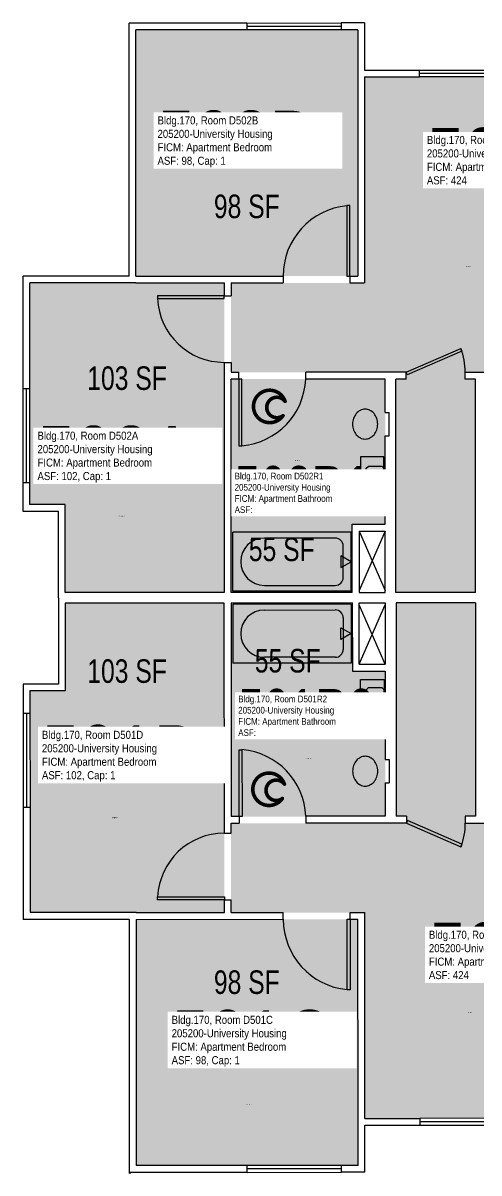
# Model space of a CAD drawing. Header units: inches. Extents: x -54 to 1917, y -52 to 2058.
# Drawn here: x -54 to 178, y 0 to 586 of the extents above; entities that cross this region are included whole.
import ezdxf
from ezdxf.enums import TextEntityAlignment as Align

# ---------------------------------------------------------------- set-up
doc = ezdxf.new("R2010")
doc.units = ezdxf.units.IN
doc.header["$LTSCALE"] = 10
doc.header["$MEASUREMENT"] = 0
doc.layers.get('0').update_dxf_attribs({"linetype": 'CONTINUOUS'})
for name, color, linetype in [('A-DOOR', 2, 'CONTINUOUS'), ('A-FLOR', 3, 'CONTINUOUS'), ('A-GLAZ', 1, 'CONTINUOUS'), ('A-IDEN-ICON', 4, 'CONTINUOUS'), ('A-IDEN-RNUM', 7, 'CONTINUOUS'), ('A-IDEN-SNUM', 4, 'CONTINUOUS'), ('A-IDEN-VNUM', 4, 'CONTINUOUS'), ('A-WALL', 5, 'CONTINUOUS'), ('AREA-TEXT', 3, 'CONTINUOUS'), ('P-SANR-FIXT', 2, 'CONTINUOUS'), ('Rooms-Category-Color', 7, 'CONTINUOUS'), ('Rooms-College-Color', 7, 'CONTINUOUS'), ('Rooms-Department-Color', 7, 'CONTINUOUS'), ('Rooms-Division-Color', 7, 'CONTINUOUS'), ('Rooms-Information', 7, 'CONTINUOUS')]:
    doc.layers.add(name, color=color, linetype=linetype)
doc.styles.add('CP_AREA', font='arial.ttf', dxfattribs={"height": 15})
doc.styles.add('CP_ROOMSNUMBER', font='arial.ttf', dxfattribs={"height": 1})
doc.styles.add('CP_ROOMVNUMBER', font='arial.ttf', dxfattribs={"width": 0.85, "height": 0.075})

# ---------------------------------------------------------------- blocks, each defined once
blk = doc.blocks.new('CPBATH')
at = {"color": 0, "linetype": 'ByBlock', "const_width": 0.0127}
for points in [[(0.0571, 0.0168, 0.861492), (-0.0551, 0, 1)], [(-0.0551, 0, 0.726902), (0.0487, -0.0337, 1)], [(0.0571, 0.0168, 0.729002), (-0.0084, -0.0042, 1)], [(-0.0084, -0.0042, 0.609468), (0.0487, -0.0337, 1)]]:
    blk.add_lwpolyline(points, format="xyb", dxfattribs=at)
at = {"color": 0, "linetype": 'ByBlock', "const_width": 0.00637}
for points in [[(0.0544, 0.0152, 1), (0.0599, 0.0184, 1)], [(0.0459, -0.0353, 1), (0.0515, -0.0321, 1)]]:
    blk.add_lwpolyline(points, format="xyb", close=True, dxfattribs=at)

msp = doc.modelspace()

# ---------------------------------------------------------------- hatches: boundary and pattern name
at = {"layer": 'Rooms-Category-Color', "true_color": 0x728ef3}
for points in [[(3.57, 582.76), (116.57, 582.77), (116.57, 457.27), (3.57, 457.26)], [(360.56, 408.22), (364.56, 408.22), (364.56, 412.22), (364.56, 453.72), (248.06, 453.72), (248.06, 558.72), (120.06, 558.72), (120.06, 453.72), (52.06, 453.72), (52.06, 408.22), (56.06, 408.22), (90.06, 408.22), (141.31, 408.22), (141.31, 404.72), (136.06, 404.72), (136.06, 295.97), (176.56, 295.97), (176.56, 404.72), (171.31, 404.72), (171.31, 408.22), (213.55, 408.22), (213.55, 404.72), (266.56, 404.72), (266.56, 329.77), (322.06, 329.77), (322.06, 408.22)], [(48.57, 453.76), (-50.43, 453.76), (-50.43, 340.76), (-32.43, 340.76), (-32.43, 296.01), (48.57, 296.01)], [(90.06, 404.72), (52.06, 404.72), (52.06, 295.97), (113.81, 295.97), (113.81, 330.72), (130.56, 330.72), (130.56, 404.72)], [(48.58, 132.76), (-50.42, 132.76), (-50.42, 245.76), (-32.42, 245.76), (-32.43, 290.51), (48.57, 290.51)], [(90.06, 181.72), (52.06, 181.72), (52.06, 290.47), (113.81, 290.47), (113.81, 255.72), (130.56, 255.72), (130.56, 181.72)], [(360.56, 178.22), (364.56, 178.22), (364.56, 174.22), (364.56, 132.72), (248.06, 132.72), (248.06, 27.72), (120.06, 27.72), (120.06, 132.72), (52.06, 132.72), (52.06, 178.22), (56.06, 178.22), (90.06, 178.22), (141.31, 178.22), (141.31, 181.72), (136.06, 181.72), (136.06, 290.47), (176.56, 290.47), (176.56, 181.72), (171.31, 181.72), (171.31, 178.22), (213.55, 178.22), (213.55, 181.72), (266.56, 181.72), (266.56, 256.67), (323.06, 256.72), (323.06, 178.22)], [(3.58, 3.76), (116.58, 3.77), (116.58, 129.27), (3.58, 129.26)]]:
    msp.add_hatch(color=171, dxfattribs=at).paths.add_polyline_path(points)
at = {"layer": 'Rooms-College-Color', "true_color": 0xadadad}
for points in [[(3.57, 582.76), (116.57, 582.77), (116.57, 457.27), (3.57, 457.26)], [(360.56, 408.22), (364.56, 408.22), (364.56, 412.22), (364.56, 453.72), (248.06, 453.72), (248.06, 558.72), (120.06, 558.72), (120.06, 453.72), (52.06, 453.72), (52.06, 408.22), (56.06, 408.22), (90.06, 408.22), (141.31, 408.22), (141.31, 404.72), (136.06, 404.72), (136.06, 295.97), (176.56, 295.97), (176.56, 404.72), (171.31, 404.72), (171.31, 408.22), (213.55, 408.22), (213.55, 404.72), (266.56, 404.72), (266.56, 329.77), (322.06, 329.77), (322.06, 408.22)], [(48.57, 453.76), (-50.43, 453.76), (-50.43, 340.76), (-32.43, 340.76), (-32.43, 296.01), (48.57, 296.01)], [(90.06, 404.72), (52.06, 404.72), (52.06, 295.97), (113.81, 295.97), (113.81, 330.72), (130.56, 330.72), (130.56, 404.72)], [(48.58, 132.76), (-50.42, 132.76), (-50.42, 245.76), (-32.42, 245.76), (-32.43, 290.51), (48.57, 290.51)], [(90.06, 181.72), (52.06, 181.72), (52.06, 290.47), (113.81, 290.47), (113.81, 255.72), (130.56, 255.72), (130.56, 181.72)], [(360.56, 178.22), (364.56, 178.22), (364.56, 174.22), (364.56, 132.72), (248.06, 132.72), (248.06, 27.72), (120.06, 27.72), (120.06, 132.72), (52.06, 132.72), (52.06, 178.22), (56.06, 178.22), (90.06, 178.22), (141.31, 178.22), (141.31, 181.72), (136.06, 181.72), (136.06, 290.47), (176.56, 290.47), (176.56, 181.72), (171.31, 181.72), (171.31, 178.22), (213.55, 178.22), (213.55, 181.72), (266.56, 181.72), (266.56, 256.67), (323.06, 256.72), (323.06, 178.22)], [(3.58, 3.76), (116.58, 3.77), (116.58, 129.27), (3.58, 129.26)]]:
    msp.add_hatch(color=253, dxfattribs=at).paths.add_polyline_path(points)
at = {"layer": 'Rooms-Department-Color', "true_color": 0x604aed}
for points in [[(3.57, 582.76), (116.57, 582.77), (116.57, 457.27), (3.57, 457.26)], [(360.56, 408.22), (364.56, 408.22), (364.56, 412.22), (364.56, 453.72), (248.06, 453.72), (248.06, 558.72), (120.06, 558.72), (120.06, 453.72), (52.06, 453.72), (52.06, 408.22), (56.06, 408.22), (90.06, 408.22), (141.31, 408.22), (141.31, 404.72), (136.06, 404.72), (136.06, 295.97), (176.56, 295.97), (176.56, 404.72), (171.31, 404.72), (171.31, 408.22), (213.55, 408.22), (213.55, 404.72), (266.56, 404.72), (266.56, 329.77), (322.06, 329.77), (322.06, 408.22)], [(48.57, 453.76), (-50.43, 453.76), (-50.43, 340.76), (-32.43, 340.76), (-32.43, 296.01), (48.57, 296.01)], [(90.06, 404.72), (52.06, 404.72), (52.06, 295.97), (113.81, 295.97), (113.81, 330.72), (130.56, 330.72), (130.56, 404.72)], [(48.58, 132.76), (-50.42, 132.76), (-50.42, 245.76), (-32.42, 245.76), (-32.43, 290.51), (48.57, 290.51)], [(90.06, 181.72), (52.06, 181.72), (52.06, 290.47), (113.81, 290.47), (113.81, 255.72), (130.56, 255.72), (130.56, 181.72)], [(360.56, 178.22), (364.56, 178.22), (364.56, 174.22), (364.56, 132.72), (248.06, 132.72), (248.06, 27.72), (120.06, 27.72), (120.06, 132.72), (52.06, 132.72), (52.06, 178.22), (56.06, 178.22), (90.06, 178.22), (141.31, 178.22), (141.31, 181.72), (136.06, 181.72), (136.06, 290.47), (176.56, 290.47), (176.56, 181.72), (171.31, 181.72), (171.31, 178.22), (213.55, 178.22), (213.55, 181.72), (266.56, 181.72), (266.56, 256.67), (323.06, 256.72), (323.06, 178.22)], [(3.58, 3.76), (116.58, 3.77), (116.58, 129.27), (3.58, 129.26)]]:
    msp.add_hatch(color=173, dxfattribs=at).paths.add_polyline_path(points)
at = {"layer": 'Rooms-Division-Color', "true_color": 0x604aed}
for points in [[(3.57, 582.76), (116.57, 582.77), (116.57, 457.27), (3.57, 457.26)], [(360.56, 408.22), (364.56, 408.22), (364.56, 412.22), (364.56, 453.72), (248.06, 453.72), (248.06, 558.72), (120.06, 558.72), (120.06, 453.72), (52.06, 453.72), (52.06, 408.22), (56.06, 408.22), (90.06, 408.22), (141.31, 408.22), (141.31, 404.72), (136.06, 404.72), (136.06, 295.97), (176.56, 295.97), (176.56, 404.72), (171.31, 404.72), (171.31, 408.22), (213.55, 408.22), (213.55, 404.72), (266.56, 404.72), (266.56, 329.77), (322.06, 329.77), (322.06, 408.22)], [(48.57, 453.76), (-50.43, 453.76), (-50.43, 340.76), (-32.43, 340.76), (-32.43, 296.01), (48.57, 296.01)], [(90.06, 404.72), (52.06, 404.72), (52.06, 295.97), (113.81, 295.97), (113.81, 330.72), (130.56, 330.72), (130.56, 404.72)], [(48.58, 132.76), (-50.42, 132.76), (-50.42, 245.76), (-32.42, 245.76), (-32.43, 290.51), (48.57, 290.51)], [(90.06, 181.72), (52.06, 181.72), (52.06, 290.47), (113.81, 290.47), (113.81, 255.72), (130.56, 255.72), (130.56, 181.72)], [(360.56, 178.22), (364.56, 178.22), (364.56, 174.22), (364.56, 132.72), (248.06, 132.72), (248.06, 27.72), (120.06, 27.72), (120.06, 132.72), (52.06, 132.72), (52.06, 178.22), (56.06, 178.22), (90.06, 178.22), (141.31, 178.22), (141.31, 181.72), (136.06, 181.72), (136.06, 290.47), (176.56, 290.47), (176.56, 181.72), (171.31, 181.72), (171.31, 178.22), (213.55, 178.22), (213.55, 181.72), (266.56, 181.72), (266.56, 256.67), (323.06, 256.72), (323.06, 178.22)], [(3.58, 3.76), (116.58, 3.77), (116.58, 129.27), (3.58, 129.26)]]:
    msp.add_hatch(color=173, dxfattribs=at).paths.add_polyline_path(points)

# ---------------------------------------------------------------- linework, layer by layer
at = {"layer": 'A-DOOR'}
for p, q in [((111.07, 493.27), (111.07, 457.27)), ((112.57, 493.27), (111.07, 493.27)), ((112.57, 457.27), (112.57, 493.27)), ((111.07, 457.27), (112.57, 457.27)), ((14.57, 447.26), (14.57, 445.76)), ((48.57, 447.26), (14.57, 447.26)), ((14.57, 445.76), (48.57, 445.76)), ((48.57, 445.76), (48.57, 447.26)), ((141.32, 408.27), (169.11, 420.32)), ((169.62, 419), (141.82, 406.94)), ((169.11, 420.32), (169.62, 419)), ((56.07, 404.76), (56.07, 370.76)), ((57.57, 404.76), (56.07, 404.76)), ((57.57, 370.76), (57.57, 404.76)), ((141.82, 406.94), (141.32, 408.27)), ((56.07, 370.76), (57.57, 370.76)), ((56.12, 215.81), (57.62, 215.81)), ((56.14, 181.81), (56.12, 215.81)), ((57.62, 215.81), (57.64, 181.81)), ((57.64, 181.81), (56.14, 181.81)), ((141.89, 179.68), (141.39, 178.36)), ((141.39, 178.36), (169.18, 166.32)), ((169.69, 167.64), (141.89, 179.68)), ((169.18, 166.32), (169.69, 167.64)), ((14.66, 140.79), (48.66, 140.81)), ((14.66, 139.29), (14.66, 140.79)), ((48.66, 140.81), (48.66, 139.31)), ((48.66, 139.31), (14.66, 139.29)), ((111.18, 93.34), (111.16, 129.34)), ((111.16, 129.34), (112.66, 129.34)), ((112.66, 129.34), (112.68, 93.34)), ((112.68, 93.34), (111.18, 93.34))]:
    msp.add_line(p, q, dxfattribs=at)
for centre, radius, start, end in [((114.57, 457.27), 36, 95.58027, 180.00104), ((48.68, 447.42), 34.15, 182.77323, 269.81318), ((137.32, 408.27), 34, 0.00104, 20.76941), ((54.56, 406.18), 35.54, 274.86123, 357.72519), ((54.63, 180.4), 35.54, 2.30723, 85.17119), ((137.39, 178.36), 34, 339.263, 0.03137), ((48.77, 139.16), 34.15, 90.21923, 177.25918), ((114.66, 129.35), 36, 180.03137, 264.45214)]:
    msp.add_arc(centre, radius, start, end, dxfattribs=at)
at = {"layer": 'A-FLOR'}
for p, q in [((130.57, 327.27), (117.32, 297.02)), ((117.32, 327.27), (130.57, 297.02)), ((130.59, 259.35), (117.33, 289.6)), ((117.34, 259.35), (130.58, 289.6))]:
    msp.add_line(p, q, dxfattribs=at)
at = {"layer": 'A-GLAZ'}
for p, q in [((60.07, 586.26), (108.07, 586.27)), ((108.07, 584.52), (60.07, 584.51)), ((108.07, 582.77), (60.07, 582.76)), ((148.07, 562.27), (220.07, 562.27)), ((220.07, 560.52), (148.07, 560.52)), ((220.07, 558.77), (148.07, 558.77)), ((-53.93, 352.01), (-53.93, 400.01)), ((-52.18, 352.01), (-52.18, 400.01)), ((-50.43, 352.01), (-50.43, 400.01)), ((-53.89, 234.5), (-53.87, 186.5)), ((-52.14, 234.5), (-52.12, 186.5)), ((-50.39, 234.5), (-50.37, 186.5)), ((220.22, 27.9), (148.22, 27.86)), ((220.22, 26.15), (148.22, 26.11)), ((148.22, 24.36), (220.22, 24.4)), ((108.23, 3.84), (60.23, 3.82)), ((108.23, 2.09), (60.23, 2.07)), ((60.23, 0.32), (108.23, 0.34))]:
    msp.add_line(p, q, dxfattribs=at)
at = {"layer": 'A-WALL'}
for p, q in [((120.07, 586.27), (108.07, 586.27)), ((120.07, 586.27), (120.07, 562.27)), ((60.07, 586.26), (0.07, 586.26)), ((0.07, 457.26), (0.07, 586.26)), ((60.07, 582.76), (3.57, 582.76)), ((3.57, 457.26), (3.57, 582.76)), ((60.07, 586.26), (60.07, 582.76)), ((108.07, 586.27), (108.07, 582.77)), ((116.57, 582.77), (108.07, 582.77)), ((116.57, 582.77), (116.57, 559.77)), ((116.57, 559.77), (116.57, 457.27)), ((120.07, 562.27), (148.07, 562.27)), ((120.07, 558.77), (148.07, 558.77)), ((120.07, 558.77), (120.07, 453.77)), ((148.07, 558.77), (148.07, 562.27)), ((0.07, 457.26), (-53.93, 457.26)), ((-53.93, 400.01), (-53.93, 457.26)), ((3.57, 453.76), (-50.43, 453.76)), ((-50.43, 400.01), (-50.43, 453.76)), ((3.57, 457.26), (78.57, 457.26)), ((3.57, 453.76), (48.57, 453.76)), ((48.57, 453.76), (48.57, 447.26)), ((52.07, 453.76), (52.07, 447.26)), ((52.07, 453.76), (78.57, 453.76)), ((78.57, 457.26), (78.57, 453.76)), ((112.57, 457.27), (112.57, 453.77)), ((112.57, 457.27), (116.57, 457.27)), ((112.57, 453.77), (120.07, 453.77)), ((48.57, 447.26), (52.07, 447.26)), ((48.57, 413.26), (52.07, 413.26)), ((48.57, 413.26), (48.57, 296.01)), ((52.07, 413.26), (52.07, 408.26)), ((52.07, 408.26), (56.07, 408.26)), ((56.07, 404.76), (52.07, 404.76)), ((52.07, 296.01), (52.07, 404.76)), ((56.07, 404.76), (56.07, 408.26)), ((56.07, 404.76), (56.07, 408.26)), ((90.07, 404.77), (90.07, 408.27)), ((141.32, 408.27), (90.07, 408.27)), ((130.57, 404.77), (90.07, 404.77)), ((130.57, 387.77), (130.57, 404.77)), ((141.32, 404.77), (136.07, 404.77)), ((136.07, 296.02), (136.07, 404.77)), ((141.32, 404.77), (141.32, 408.27)), ((171.32, 404.77), (171.32, 408.27)), ((171.32, 408.27), (213.56, 408.27)), ((176.57, 404.77), (171.32, 404.77)), ((176.57, 296.02), (176.57, 404.77)), ((-53.93, 400.01), (-50.43, 400.01)), ((130.57, 387.77), (132.57, 387.77)), ((132.57, 375.77), (132.57, 387.77)), ((130.57, 375.77), (132.57, 375.77)), ((130.57, 330.77), (130.57, 375.77)), ((-53.93, 352.01), (-50.43, 352.01)), ((-53.93, 337.26), (-53.93, 352.01)), ((-50.43, 340.76), (-50.43, 352.01)), ((-32.43, 340.76), (-50.43, 340.76)), ((-32.43, 296.01), (-32.43, 340.76)), ((-35.93, 337.26), (-53.93, 337.26)), ((-35.93, 293.26), (-35.93, 337.26)), ((113.82, 330.77), (130.57, 330.77)), ((113.82, 296.02), (113.82, 330.77)), ((117.32, 327.27), (130.57, 327.27)), ((117.32, 327.27), (117.32, 296.02)), ((130.57, 296.02), (130.57, 327.27)), ((-35.93, 293.26), (-35.9, 249.26)), ((48.57, 296.01), (-32.43, 296.01)), ((113.82, 296.02), (52.07, 296.01)), ((117.32, 296.02), (130.57, 296.02)), ((176.57, 296.02), (136.07, 296.02)), ((48.58, 290.56), (-32.42, 290.51)), ((-32.42, 290.51), (-32.4, 245.76)), ((48.64, 173.31), (48.58, 290.56)), ((113.83, 290.59), (52.08, 290.56)), ((52.08, 290.56), (52.14, 181.81)), ((113.83, 290.59), (113.85, 255.84)), ((117.33, 290.6), (130.58, 290.6)), ((117.34, 259.35), (117.33, 290.6)), ((130.58, 290.6), (130.59, 259.35)), ((176.58, 290.63), (136.08, 290.61)), ((136.08, 290.61), (136.14, 181.86)), ((176.58, 290.63), (176.64, 181.88)), ((117.34, 259.35), (130.59, 259.35)), ((113.85, 255.84), (130.6, 255.85)), ((130.6, 255.85), (130.62, 210.85)), ((-35.9, 249.26), (-53.9, 249.25)), ((-53.9, 249.25), (-53.89, 234.5)), ((-32.4, 245.76), (-50.4, 245.75)), ((-50.4, 245.75), (-50.39, 234.5)), ((-53.89, 234.5), (-50.39, 234.5)), ((130.62, 210.85), (132.62, 210.86)), ((132.62, 210.86), (132.63, 198.86)), ((130.63, 198.85), (132.63, 198.86)), ((130.63, 198.85), (130.64, 181.85)), ((-53.87, 186.5), (-50.37, 186.5)), ((-53.87, 186.5), (-53.84, 129.25)), ((-50.37, 186.5), (-50.34, 132.75)), ((56.14, 181.81), (52.14, 181.81)), ((56.14, 181.81), (56.14, 178.31)), ((56.14, 181.81), (56.14, 178.31)), ((130.64, 181.85), (90.14, 181.83)), ((90.14, 181.83), (90.14, 178.33)), ((141.39, 181.86), (136.14, 181.86)), ((141.39, 181.86), (141.39, 178.36)), ((176.64, 181.88), (171.39, 181.88)), ((171.39, 181.88), (171.39, 178.38)), ((52.14, 173.31), (52.14, 178.31)), ((52.14, 178.31), (56.14, 178.31)), ((141.39, 178.36), (90.14, 178.33)), ((171.39, 178.38), (213.63, 178.4)), ((48.64, 173.31), (52.14, 173.31)), ((48.66, 139.31), (52.16, 139.31)), ((48.66, 132.81), (48.66, 139.31)), ((52.16, 132.81), (52.16, 139.31)), ((0.16, 129.28), (-53.84, 129.25)), ((3.66, 132.78), (-50.34, 132.75)), ((0.16, 129.28), (0.23, 0.28)), ((3.66, 132.78), (48.66, 132.81)), ((3.66, 129.28), (78.66, 129.33)), ((3.66, 129.28), (3.73, 3.78)), ((52.16, 132.81), (78.66, 132.83)), ((78.66, 129.33), (78.66, 132.83)), ((112.66, 132.84), (120.16, 132.85)), ((112.66, 129.34), (112.66, 132.84)), ((112.66, 129.34), (116.66, 129.35)), ((116.72, 26.85), (116.66, 129.35)), ((120.22, 27.85), (120.16, 132.85)), ((116.73, 3.85), (116.72, 26.85)), ((120.22, 27.85), (148.22, 27.86)), ((120.22, 24.35), (148.22, 24.36)), ((120.23, 0.35), (120.22, 24.35)), ((148.22, 27.86), (148.22, 24.36)), ((0, 0), (1, 0)), ((0, 0), (1, 0)), ((60.23, 0.32), (0.23, 0.28)), ((60.23, 3.82), (3.73, 3.78)), ((60.23, 0.32), (60.23, 3.82)), ((116.73, 3.85), (108.23, 3.84)), ((108.23, 0.34), (108.23, 3.84)), ((120.23, 0.35), (108.23, 0.34))]:
    msp.add_line(p, q, dxfattribs=at)
at = {"layer": 'P-SANR-FIXT'}
for p, q in [((117.95, 365.11), (117.95, 335.11)), ((129.95, 365.11), (117.95, 365.11)), ((129.95, 335.11), (129.95, 365.11)), ((120.95, 359.27), (121.83, 360.14)), ((120.95, 355.82), (120.95, 359.27)), ((122.12, 360.27), (128.78, 360.27)), ((129.07, 360.14), (129.95, 359.27)), ((129.95, 359.27), (129.95, 340.27)), ((121.95, 352.27), (120.96, 355.71)), ((121.95, 347.27), (121.95, 352.27)), ((120.95, 343.77), (121.95, 347.27)), ((120.95, 340.44), (120.95, 343.77)), ((121.95, 339.27), (121.07, 340.14)), ((129.95, 340.27), (128.95, 339.27)), ((117.95, 335.11), (129.95, 335.11)), ((128.95, 339.27), (121.95, 339.27)), ((113.2, 326.64), (52.95, 326.64)), ((52.95, 296.64), (52.95, 326.64)), ((105.17, 323.69), (69.02, 323.69)), ((113.2, 296.64), (113.2, 326.64)), ((109.18, 303.61), (109.18, 319.67)), ((113.2, 311.64), (108, 314.64)), ((108, 314.64), (108, 308.64)), ((108, 308.64), (113.2, 311.64)), ((69.02, 299.59), (105.17, 299.59)), ((113.2, 296.64), (52.95, 296.64)), ((113.2, 289.97), (52.95, 289.94)), ((52.95, 289.94), (52.97, 259.94)), ((113.2, 289.97), (113.22, 259.97)), ((69.02, 287), (105.17, 287.02)), ((109.19, 283), (109.2, 266.93)), ((108.01, 277.97), (113.21, 274.97)), ((108.02, 271.97), (108.01, 277.97)), ((113.21, 274.97), (108.02, 271.97)), ((113.22, 259.97), (52.97, 259.94)), ((105.18, 262.92), (69.03, 262.9)), ((117.97, 251.5), (129.97, 251.51)), ((117.99, 221.5), (117.97, 251.5)), ((121.97, 247.35), (121.1, 246.47)), ((128.97, 247.35), (121.97, 247.35)), ((129.98, 246.35), (128.97, 247.35)), ((129.97, 251.51), (129.99, 221.51)), ((129.99, 227.35), (129.98, 246.35)), ((120.98, 246.18), (120.98, 242.85)), ((120.98, 242.85), (121.98, 239.35)), ((121.98, 239.35), (121.98, 234.35)), ((120.98, 230.79), (120.99, 227.35)), ((121.98, 234.35), (121, 230.91)), ((120.99, 227.35), (121.86, 226.47)), ((122.16, 226.35), (128.81, 226.35)), ((129.11, 226.48), (129.99, 227.35)), ((129.99, 221.51), (117.99, 221.5))]:
    msp.add_line(p, q, dxfattribs=at)
for centre, radius, start, end in [((121.68, 382.21), 7.65, 139.90013, 160.77168), ((120.87, 382.89), 6.59, 116.19262, 139.90013), ((120.35, 383.95), 5.42, 90.00104, 116.19262), ((120.35, 383.95), 5.42, 63.80945, 90.00104), ((119.83, 382.89), 6.59, 40.10195, 63.80945), ((119.02, 382.21), 7.65, 19.23039, 40.10195), ((122.95, 381.77), 9, 160.77168, 180.00104), ((122.95, 381.77), 9, 180.00104, 199.23039), ((117.75, 381.77), 9, 0.00104, 19.23039), ((117.75, 381.77), 9, 340.77168, 0.00104), ((121.68, 381.32), 7.65, 199.23039, 220.10195), ((120.87, 380.64), 6.59, 220.10195, 243.80945), ((119.83, 380.64), 6.59, 296.19262, 319.90013), ((119.02, 381.32), 7.65, 319.90013, 340.77168), ((120.35, 379.59), 5.42, 243.80945, 270.00104), ((120.35, 379.59), 5.42, 270.00104, 296.19262), ((122.12, 359.85), 0.418, 90.00104, 135.00104), ((128.78, 359.85), 0.418, 45.00104, 90.00104), ((108.25, 349.77), 6.3, 153.29985, 180.00104), ((109.67, 349.05), 7.89, 129.4735, 153.29985), ((111.17, 347.23), 10.24, 108.83642, 129.4735), ((110.62, 348.84), 8.55, 86.2256, 108.83642), ((111.18, 346.19), 11.18, 71.16565, 90.00104), ((111.78, 347.94), 9.33, 50.52858, 71.16565), ((112.7, 349.05), 7.89, 26.70223, 50.52858), ((114.11, 349.77), 6.3, 0.00104, 26.70223), ((108.25, 349.77), 6.3, 180.00104, 206.70223), ((109.67, 350.48), 7.89, 206.70223, 230.52858), ((112.7, 350.48), 7.89, 309.4735, 333.29985), ((114.11, 349.77), 6.3, 333.29985, 0.00104), ((121.53, 349.21), 0.418, 0.00104, 15.94643), ((110.59, 351.59), 9.33, 230.52858, 251.16565), ((111.18, 353.34), 11.18, 251.16565, 270.00104), ((111.18, 353.34), 11.18, 270.00104, 288.83642), ((111.78, 351.59), 9.33, 288.83642, 309.4735), ((121.37, 340.44), 0.418, 180.00104, 225.00104), ((69.02, 311.64), 12.05, 90.00104, 270.00104), ((105.17, 319.67), 4.02, 0.00104, 90.00104), ((105.17, 303.61), 4.02, 270.00104, 0.00104), ((69.03, 274.95), 12.05, 90.03137, 270.03137), ((105.17, 283), 4.02, 0.03137, 90.03137), ((105.18, 266.93), 4.02, 270.03137, 0.03137), ((121.39, 246.18), 0.418, 135.03137, 180.03137), ((109.7, 236.13), 7.89, 129.50383, 153.33018), ((110.62, 235.02), 9.33, 108.86676, 129.50383), ((111.22, 233.27), 11.18, 90.03137, 108.86676), ((111.22, 233.27), 11.18, 71.19599, 90.03137), ((111.81, 235.02), 9.33, 50.55891, 71.19599), ((112.73, 236.13), 7.89, 26.73256, 50.55891), ((108.28, 236.84), 6.3, 153.33018, 180.03137), ((108.28, 236.84), 6.3, 180.03137, 206.73256), ((114.14, 236.84), 6.3, 0.03137, 26.73256), ((114.14, 236.84), 6.3, 333.33018, 0.03137), ((121.56, 237.41), 0.418, 344.08598, 0.03137), ((109.7, 237.55), 7.89, 206.73256, 230.55891), ((111.2, 239.37), 10.24, 230.55891, 251.19599), ((110.65, 237.77), 8.55, 251.19599, 273.80681), ((111.21, 240.42), 11.18, 270.03137, 288.86676), ((111.81, 238.67), 9.33, 288.86676, 309.50383), ((112.73, 237.56), 7.89, 309.50383, 333.33018), ((122.16, 226.77), 0.418, 225.03137, 270.03137), ((128.81, 226.77), 0.418, 270.03137, 315.03137), ((120.92, 205.98), 6.59, 116.22296, 139.93047), ((120.4, 207.03), 5.42, 90.03137, 116.22296), ((120.4, 207.03), 5.42, 63.83979, 90.03137), ((119.88, 205.97), 6.59, 40.13228, 63.83979), ((123, 204.85), 9, 160.80202, 180.03137), ((121.73, 205.29), 7.65, 139.93047, 160.80202), ((119.07, 205.29), 7.65, 19.26073, 40.13228), ((117.8, 204.85), 9, 0.03137, 19.26073), ((123, 204.85), 9, 180.03137, 199.26073), ((121.73, 204.41), 7.65, 199.26073, 220.13228), ((120.92, 203.72), 6.59, 220.13228, 243.83979), ((119.88, 203.72), 6.59, 296.22296, 319.93047), ((119.07, 204.4), 7.65, 319.93047, 340.80202), ((117.8, 204.85), 9, 340.80202, 0.03137), ((120.4, 202.67), 5.42, 243.83979, 270.03137), ((120.4, 202.67), 5.42, 270.03137, 296.22296)]:
    msp.add_arc(centre, radius, start, end, dxfattribs=at)

# ---------------------------------------------------------------- block references
at = {"layer": 'A-IDEN-ICON', "xscale": 144.0000000054818, "yscale": 144.0000000054818, "zscale": 144.0000000054818, "rotation": 1.252884216708593}
for p in [(71.41, 390.78), (71.06, 195.62)]:
    msp.add_blockref('CPBATH', p, dxfattribs=at)

# ---------------------------------------------------------------- texts
at = {"layer": 'A-IDEN-RNUM', "style": 'CP_ROOMSNUMBER'}
for s, p in [('0502-B0', (50.6, 492.96)), ('0502-00', (171.94, 462.07)), ('0502-R1', (84.55, 362.93)), ('0502-A0', (-5.21, 334.83)), ('0501-R2', (89.95, 211.09)), ('0501-D0', (-8.49, 180.89)), ('0501-00', (172.96, 81.53)), ('0501-C0', (59.84, 34.83))]:
    msp.add_text(s, height=0.36, dxfattribs=at).set_placement(p)
at = {"layer": 'A-IDEN-SNUM', "style": 'CP_ROOMSNUMBER'}
for s, p in [('1700D502B0', (50.6, 492.96)), ('1700D50200', (171.94, 462.07)), ('1700D502R1', (84.55, 362.93)), ('1700D502A0', (-5.21, 334.83)), ('1700D501R2', (89.95, 211.09)), ('1700D501D0', (-8.49, 180.89)), ('1700D50100', (172.96, 81.53)), ('1700D501C0', (59.84, 34.83))]:
    msp.add_text(s, height=0.36, dxfattribs=at).set_placement(p)
at = {"layer": 'A-IDEN-VNUM', "style": 'CP_ROOMVNUMBER'}
for s, height, width, p in [('502B', 28.8, 0.85, (14.6, 512.75)), ('502', 28.8, 0.85, (151.81, 503.95)), ('502A', 28.8, 0.85, (-46.55, 352.01)), ('502R1', 24, 0.7, (53.87, 336.37)), ('501R2', 24, 0.7, (55.7, 222.73)), ('501D', 28.8, 0.85, (-44.3, 199.5)), ('501', 28.8, 0.85, (152.83, 98.78)), ('501C', 28.8, 0.85, (21.79, 54.21))]:
    msp.add_text(s, height=height, dxfattribs=dict(at, width=width)).set_placement(p)
at = {"layer": 'AREA-TEXT', "style": 'CP_AREA', "width": 0.75}
for s, p in [('98 SF', (60.07, 492.78)), ('103 SF', (-0.93, 405.21)), ('55 SF', (77.88, 317.93)), ('55 SF', (80.93, 261.16)), ('103 SF', (-0.92, 255.87)), ('98 SF', (60.08, 97.28))]:
    msp.add_text(s, height=12, dxfattribs=at).set_placement(p, align=Align.MIDDLE_CENTER)

# ---------------------------------------------------------------- next in the draw order: texts
at = {"layer": 'Rooms-Information', "attachment_point": 7, "style": 'CP_ROOMVNUMBER', "bg_fill": 3, "box_fill_scale": 1.5, "bg_fill_color": 256, "bg_fill_true_color": 13158600, "bg_fill_transparency": 0}
for s, insert, char_height, width in [('Bldg.170, Room D502B^M^J205200-University Housing^M^JFICM: Apartment Bedroom^M^JASF: 98, Cap: 1', (14.6, 512.75), 4.1143, 92.16), ('Bldg.170, Room D502^M^J205200-University Housing^M^JFICM: Apartment Common Living^M^JASF: 424', (151.81, 503.95), 4.1143, 92.16), ('Bldg.170, Room D502A^M^J205200-University Housing^M^JFICM: Apartment Bedroom^M^JASF: 102, Cap: 1', (-46.55, 352.01), 4.1143, 92.16), ('Bldg.170, Room D502R1^M^J205200-University Housing^M^JFICM: Apartment Bathroom^M^JASF: ', (53.87, 336.37), 3.4286, 76.8), ('Bldg.170, Room D501R2^M^J205200-University Housing^M^JFICM: Apartment Bathroom^M^JASF: ', (55.7, 222.73), 3.4286, 76.8), ('Bldg.170, Room D501D^M^J205200-University Housing^M^JFICM: Apartment Bedroom^M^JASF: 102, Cap: 1', (-44.3, 199.5), 4.1143, 92.16), ('Bldg.170, Room D501^M^J205200-University Housing^M^JFICM: Apartment Common Living^M^JASF: 424', (152.83, 98.78), 4.1143, 92.16), ('Bldg.170, Room D501C^M^J205200-University Housing^M^JFICM: Apartment Bedroom^M^JASF: 98, Cap: 1', (21.79, 54.21), 4.1143, 92.16)]:
    msp.add_mtext(s, dxfattribs=dict(at, insert=insert, char_height=char_height, width=width))

doc.saveas('drawing.dxf')
